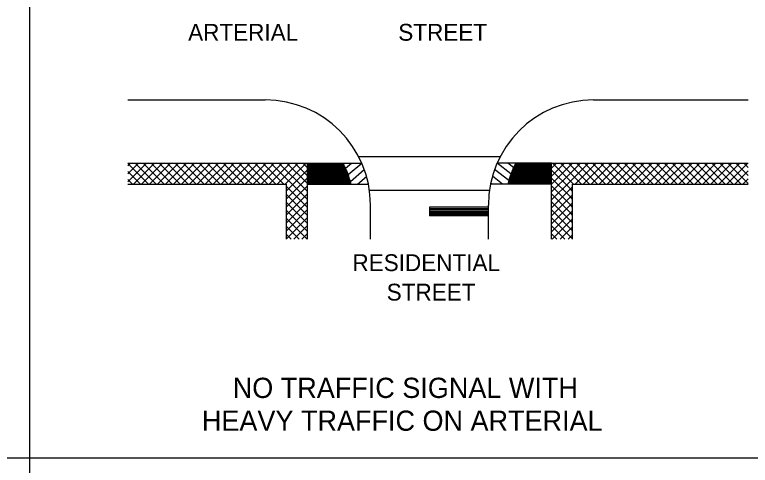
# Model space of a CAD drawing. Extents: x 1007 to 1035.5, y 1000.5 to 1021.5.
# Drawn here: x 1016.32 to 1025.06, y 1010.91 to 1016.26 of the extents above; entities that cross this region are included whole.
import ezdxf

# ---------------------------------------------------------------- set-up
doc = ezdxf.new("R2010")
doc.units = 0
doc.layers.add('Level 1', color=7, linetype='Continuous')
doc.layers.add('Level 11', color=7, linetype='Continuous')

msp = doc.modelspace()

# ---------------------------------------------------------------- linework, layer by layer
at = {"layer": 'Level 1'}
for p, q in [((1016.5, 1021.5), (1016.5, 1011)), ((1017.6659, 1015.25), (1019.3, 1015.25)), ((1023.2, 1015.25), (1025.0376, 1015.25)), ((1022.0901, 1014.575), (1020.4099, 1014.575)), ((1017.6659, 1014.5), (1019.8, 1014.5)), ((1017.6659, 1014.2763), (1017.8896, 1014.5)), ((1017.6659, 1014.371), (1017.7948, 1014.5)), ((1017.6659, 1014.4658), (1017.7002, 1014.5)), ((1017.9106, 1014.25), (1017.6659, 1014.4947)), ((1017.7344, 1014.25), (1017.9844, 1014.5)), ((1018.0053, 1014.25), (1017.7553, 1014.5)), ((1017.8291, 1014.25), (1018.0791, 1014.5)), ((1018.1001, 1014.25), (1017.8501, 1014.5)), ((1017.9238, 1014.25), (1018.1738, 1014.5)), ((1018.1948, 1014.25), (1017.9448, 1014.5)), ((1018.0187, 1014.25), (1018.2687, 1014.5)), ((1018.2896, 1014.25), (1018.0396, 1014.5)), ((1018.1133, 1014.25), (1018.3633, 1014.5)), ((1018.3843, 1014.25), (1018.1343, 1014.5)), ((1018.2082, 1014.25), (1018.4582, 1014.5)), ((1018.4791, 1014.25), (1018.2291, 1014.5)), ((1018.3029, 1014.25), (1018.5529, 1014.5)), ((1018.5738, 1014.25), (1018.3238, 1014.5)), ((1018.3976, 1014.25), (1018.6476, 1014.5)), ((1018.6686, 1014.25), (1018.4186, 1014.5)), ((1018.4924, 1014.25), (1018.7424, 1014.5)), ((1018.7634, 1014.25), (1018.5134, 1014.5)), ((1018.5872, 1014.25), (1018.8372, 1014.5)), ((1018.8582, 1014.25), (1018.6082, 1014.5)), ((1018.6818, 1014.25), (1018.9318, 1014.5)), ((1018.9528, 1014.25), (1018.7028, 1014.5)), ((1018.7767, 1014.25), (1019.0267, 1014.5)), ((1019.0476, 1014.25), (1018.7976, 1014.5)), ((1018.8714, 1014.25), (1019.1017, 1014.4803)), ((1019.1017, 1014.2908), (1018.8923, 1014.5)), ((1019.1017, 1014.3855), (1018.9871, 1014.5)), ((1019.1017, 1014.4803), (1019.0818, 1014.5)), ((1019.1017, 1014.2908), (1019.3108, 1014.5)), ((1019.1017, 1014.3856), (1019.2161, 1014.5)), ((1019.1017, 1014.4803), (1019.1213, 1014.5)), ((1019.3318, 1014.25), (1019.1017, 1014.4803)), ((1019.1556, 1014.25), (1019.4056, 1014.5)), ((1019.4267, 1014.25), (1019.1767, 1014.5)), ((1019.2503, 1014.25), (1019.5003, 1014.5)), ((1019.5214, 1014.25), (1019.2714, 1014.5)), ((1019.3451, 1014.25), (1019.5951, 1014.5)), ((1019.8, 1014.0661), (1019.3661, 1014.5)), ((1019.4398, 1014.25), (1019.6898, 1014.5)), ((1019.8, 1014.1609), (1019.4609, 1014.5)), ((1019.5346, 1014.25), (1019.7846, 1014.5)), ((1019.8, 1014.2557), (1019.5557, 1014.5)), ((1019.8, 1014.3503), (1019.6503, 1014.5)), ((1019.8, 1014.4452), (1019.7452, 1014.5)), ((1019.8, 1013.5957), (1019.8, 1014.5)), ((1019.8, 1014.5), (1020.2233, 1014.5)), ((1019.8, 1014.4882), (1020.2296, 1014.4882)), ((1020.2233, 1014.5), (1020.4457, 1014.5)), ((1022.2767, 1014.5), (1022.0543, 1014.5)), ((1022.7, 1014.4882), (1022.2704, 1014.4882)), ((1022.7, 1014.5), (1022.2767, 1014.5)), ((1022.7, 1013.5957), (1022.7, 1014.5)), ((1022.7, 1014.5), (1025.0376, 1014.5)), ((1022.7, 1014.3462), (1022.8538, 1014.5)), ((1022.7, 1014.4409), (1022.7591, 1014.5)), ((1022.7, 1014.2514), (1022.9253, 1014.4767)), ((1022.9253, 1014.2872), (1022.7123, 1014.5)), ((1022.9253, 1014.3819), (1022.8072, 1014.5)), ((1022.9253, 1014.4767), (1022.9019, 1014.5)), ((1022.9253, 1014.2872), (1023.1381, 1014.5)), ((1022.9253, 1014.3819), (1023.0433, 1014.5)), ((1022.9253, 1014.4766), (1022.9487, 1014.5)), ((1023.1518, 1014.25), (1022.9253, 1014.4766)), ((1022.9829, 1014.25), (1023.2329, 1014.5)), ((1023.2466, 1014.25), (1022.9966, 1014.5)), ((1023.0776, 1014.25), (1023.3276, 1014.5)), ((1023.3413, 1014.25), (1023.0913, 1014.5)), ((1023.1724, 1014.25), (1023.4224, 1014.5)), ((1023.4361, 1014.25), (1023.1861, 1014.5)), ((1023.2672, 1014.25), (1023.5172, 1014.5)), ((1023.5308, 1014.25), (1023.2808, 1014.5)), ((1023.3618, 1014.25), (1023.6118, 1014.5)), ((1023.6256, 1014.25), (1023.3756, 1014.5)), ((1023.4567, 1014.25), (1023.7067, 1014.5)), ((1023.7203, 1014.25), (1023.4703, 1014.5)), ((1023.5514, 1014.25), (1023.8014, 1014.5)), ((1023.8151, 1014.25), (1023.5651, 1014.5)), ((1023.6461, 1014.25), (1023.8961, 1014.5)), ((1023.9098, 1014.25), (1023.6598, 1014.5)), ((1023.7408, 1014.25), (1023.9908, 1014.5)), ((1024.0046, 1014.25), (1023.7546, 1014.5)), ((1023.8356, 1014.25), (1024.0856, 1014.5)), ((1024.0993, 1014.25), (1023.8493, 1014.5)), ((1023.9304, 1014.25), (1024.1804, 1014.5)), ((1024.1941, 1014.25), (1023.9441, 1014.5)), ((1024.0251, 1014.25), (1024.2751, 1014.5)), ((1024.2888, 1014.25), (1024.0388, 1014.5)), ((1024.1198, 1014.25), (1024.3698, 1014.5)), ((1024.3837, 1014.25), (1024.1337, 1014.5)), ((1024.2147, 1014.25), (1024.4647, 1014.5)), ((1024.4784, 1014.25), (1024.2284, 1014.5)), ((1024.3093, 1014.25), (1024.5593, 1014.5)), ((1024.5731, 1014.25), (1024.3231, 1014.5)), ((1024.4041, 1014.25), (1024.6541, 1014.5)), ((1024.6678, 1014.25), (1024.4178, 1014.5)), ((1024.4989, 1014.25), (1024.7489, 1014.5)), ((1024.7626, 1014.25), (1024.5126, 1014.5)), ((1024.5936, 1014.25), (1024.8436, 1014.5)), ((1024.8573, 1014.25), (1024.6073, 1014.5)), ((1024.6884, 1014.25), (1024.9384, 1014.5)), ((1024.9521, 1014.25), (1024.7021, 1014.5)), ((1024.7832, 1014.25), (1025.0332, 1014.5)), ((1025.0376, 1014.2593), (1024.7968, 1014.5)), ((1025.0376, 1014.3541), (1024.8917, 1014.5)), ((1025.0376, 1014.4488), (1024.9863, 1014.5)), ((1017.8158, 1014.25), (1017.6659, 1014.3999)), ((1019.55, 1014.1706), (1019.8, 1014.4206)), ((1019.8, 1014.4756), (1020.2361, 1014.4756)), ((1019.8, 1014.4604), (1020.2437, 1014.4604)), ((1019.8, 1014.4503), (1020.2485, 1014.4503)), ((1019.8, 1014.4403), (1020.2532, 1014.4403)), ((1019.8, 1014.4302), (1020.2578, 1014.4302)), ((1019.8, 1014.4201), (1020.2623, 1014.4201)), ((1019.8, 1014.4024), (1020.2698, 1014.4024)), ((1019.8, 1014.3898), (1020.2749, 1014.3898)), ((1022.7, 1014.3898), (1022.2251, 1014.3898)), ((1022.7, 1014.4024), (1022.2302, 1014.4024)), ((1022.7, 1014.4201), (1022.2377, 1014.4201)), ((1022.7, 1014.4302), (1022.2422, 1014.4302)), ((1022.7, 1014.4403), (1022.2468, 1014.4403)), ((1022.7, 1014.4503), (1022.2515, 1014.4503)), ((1022.7, 1014.4604), (1022.2564, 1014.4604)), ((1022.7, 1014.4756), (1022.2639, 1014.4756)), ((1022.9253, 1014.1924), (1022.7, 1014.4177)), ((1024.8778, 1014.25), (1025.0376, 1014.4097)), ((1017.7211, 1014.25), (1017.6659, 1014.3052)), ((1018.9662, 1014.25), (1019.1017, 1014.3855)), ((1019.2372, 1014.25), (1019.1017, 1014.3856)), ((1019.55, 1014.0758), (1019.8, 1014.3258)), ((1019.8, 1014.3772), (1020.2799, 1014.3772)), ((1019.8, 1014.3697), (1020.2828, 1014.3697)), ((1019.8, 1014.352), (1020.2892, 1014.352)), ((1019.8, 1014.3368), (1020.2945, 1014.3368)), ((1019.8, 1014.3218), (1020.2995, 1014.3218)), ((1019.8, 1014.3066), (1020.3042, 1014.3066)), ((1022.7, 1014.3066), (1022.1958, 1014.3066)), ((1022.7, 1014.3218), (1022.2005, 1014.3218)), ((1022.7, 1014.3368), (1022.2055, 1014.3368)), ((1022.7, 1014.352), (1022.2108, 1014.352)), ((1022.7, 1014.3697), (1022.2173, 1014.3697)), ((1022.7, 1014.3772), (1022.2201, 1014.3772)), ((1022.7, 1014.1567), (1022.9253, 1014.3819)), ((1022.9253, 1014.0977), (1022.7, 1014.3228)), ((1023.0571, 1014.25), (1022.9253, 1014.3818)), ((1024.9727, 1014.25), (1025.0376, 1014.3148)), ((1017.6659, 1014.25), (1019.55, 1014.25)), ((1019.0609, 1014.25), (1019.1017, 1014.2908)), ((1019.1423, 1014.25), (1019.1017, 1014.2908)), ((1019.55, 1013.5957), (1019.55, 1014.25)), ((1019.55, 1013.9811), (1019.8, 1014.2311)), ((1019.8, 1013.9714), (1019.55, 1014.2214)), ((1019.8, 1014.294), (1020.308, 1014.294)), ((1019.8, 1014.2788), (1020.3123, 1014.2788)), ((1019.8, 1014.2637), (1020.3164, 1014.2637)), ((1019.8, 1014.25), (1020.3198, 1014.25)), ((1020.3198, 1014.25), (1020.5248, 1014.25)), ((1022.1802, 1014.25), (1021.9753, 1014.25)), ((1022.7, 1014.25), (1022.1802, 1014.25)), ((1022.7, 1014.2637), (1022.1837, 1014.2637)), ((1022.7, 1014.2788), (1022.1877, 1014.2788)), ((1022.7, 1014.294), (1022.192, 1014.294)), ((1022.7, 1014.0619), (1022.9253, 1014.2872)), ((1022.9253, 1014.0029), (1022.7, 1014.2282)), ((1022.9623, 1014.25), (1022.9253, 1014.2871)), ((1022.9253, 1014.1923), (1022.95, 1014.2171)), ((1022.95, 1014.25), (1025.0376, 1014.25)), ((1022.95, 1013.5957), (1022.95, 1014.25)), ((1019.55, 1013.8863), (1019.8, 1014.1363)), ((1019.8, 1013.8767), (1019.55, 1014.1267)), ((1021.9623, 1014.175), (1020.5377, 1014.175)), ((1022.7, 1013.9672), (1022.9253, 1014.1924)), ((1022.9253, 1013.9081), (1022.7, 1014.1333)), ((1022.95, 1014.1676), (1022.9253, 1014.1923)), ((1019.55, 1013.7916), (1019.8, 1014.0416)), ((1022.7, 1013.8724), (1022.9253, 1014.0977)), ((1022.9253, 1014.0977), (1022.95, 1014.1224)), ((1022.95, 1014.0728), (1022.9253, 1014.0976)), ((1019.8, 1013.7818), (1019.55, 1014.0318)), ((1020.55, 1013.5957), (1020.55, 1014)), ((1021.25, 1013.975), (1021.25, 1013.875)), ((1021.95, 1013.975), (1021.25, 1013.975)), ((1021.95, 1013.9568), (1021.25, 1013.9568)), ((1021.95, 1013.5957), (1021.95, 1014)), ((1022.9253, 1013.8134), (1022.7, 1014.0387)), ((1022.7, 1013.7777), (1022.9253, 1014.0029)), ((1022.9253, 1014.0028), (1022.95, 1014.0276)), ((1022.95, 1013.9781), (1022.9253, 1014.0028)), ((1019.55, 1013.6968), (1019.8, 1013.9468)), ((1019.8, 1013.6872), (1019.55, 1013.9372)), ((1021.95, 1013.9403), (1021.25, 1013.9403)), ((1021.95, 1013.9211), (1021.25, 1013.9211)), ((1021.95, 1013.9046), (1021.25, 1013.9046)), ((1021.95, 1013.8908), (1021.25, 1013.8908)), ((1021.95, 1013.875), (1021.25, 1013.875)), ((1022.9253, 1013.7187), (1022.7, 1013.9439)), ((1022.7, 1013.6829), (1022.9253, 1013.9082)), ((1022.9253, 1013.9081), (1022.95, 1013.9328)), ((1022.95, 1013.8833), (1022.9253, 1013.9081)), ((1019.55, 1013.6021), (1019.8, 1013.8521)), ((1019.7967, 1013.5957), (1019.55, 1013.8423)), ((1022.9253, 1013.6238), (1022.7, 1013.8491)), ((1022.7075, 1013.5957), (1022.9253, 1013.8134)), ((1022.9253, 1013.8134), (1022.95, 1013.8382)), ((1022.95, 1013.7886), (1022.9253, 1013.8133)), ((1019.7019, 1013.5957), (1019.55, 1013.7476)), ((1019.6383, 1013.5957), (1019.8, 1013.7573)), ((1022.8588, 1013.5957), (1022.7, 1013.7544)), ((1022.8023, 1013.5957), (1022.9253, 1013.7187)), ((1022.9253, 1013.7186), (1022.95, 1013.7433)), ((1022.95, 1013.6938), (1022.9253, 1013.7186)), ((1019.6073, 1013.5957), (1019.55, 1013.6529)), ((1019.733, 1013.5957), (1019.8, 1013.6626)), ((1022.764, 1013.5957), (1022.7, 1013.6597)), ((1022.897, 1013.5957), (1022.9253, 1013.6239)), ((1022.9253, 1013.6238), (1022.95, 1013.6486)), ((1022.95, 1013.5991), (1022.9253, 1013.6238)), ((1007, 1011), (1016.5, 1011)), ((1016.5, 1011), (1016.5, 1000.5)), ((1016.5, 1011), (1026, 1011))]:
    msp.add_line(p, q, dxfattribs=at)
for centre, radius, start, end in [((1019.3, 1014), 1.25, 0, 90), ((1023.2, 1014), 1.25, 90, 180), ((1019.3, 1014), 1.05, 13.77625, 28.43922), ((1023.2, 1014), 1.05, 151.56078, 166.22375)]:
    msp.add_arc(centre, radius, start, end, dxfattribs=at)
at = {"layer": 'Level 11'}
for p, q in [((1020.2536, 1014.4396), (1020.3246, 1014.5)), ((1020.2851, 1014.3634), (1020.4457, 1014.5)), ((1022.218, 1014.3715), (1022.0543, 1014.5)), ((1022.2496, 1014.4463), (1022.1813, 1014.5)), ((1020.3112, 1014.2827), (1020.4762, 1014.4231)), ((1022.1916, 1014.2925), (1022.0241, 1014.424)), ((1020.3937, 1014.25), (1020.5022, 1014.3423)), ((1022.1188, 1014.25), (1021.9984, 1014.3445)), ((1020.5147, 1014.25), (1020.5233, 1014.2572)), ((1021.9919, 1014.25), (1021.9776, 1014.2612))]:
    msp.add_line(p, q, dxfattribs=at)

# ---------------------------------------------------------------- texts
at = {"layer": 'Level 1'}
for s, height, p in [('ARTERIAL                STREET', 0.2, (1018.3832, 1015.9535)), ('RESIDENTIAL', 0.2, (1020.3353, 1013.2171)), ('STREET', 0.2, (1020.7423, 1012.8671)), ('NO TRAFFIC SIGNAL WITH', 0.24, (1018.9133, 1011.7103)), ('HEAVY TRAFFIC ON ARTERIAL', 0.24, (1018.5467, 1011.3203))]:
    msp.add_text(s, height=height, dxfattribs=at).set_placement(p)

doc.saveas('drawing.dxf')
